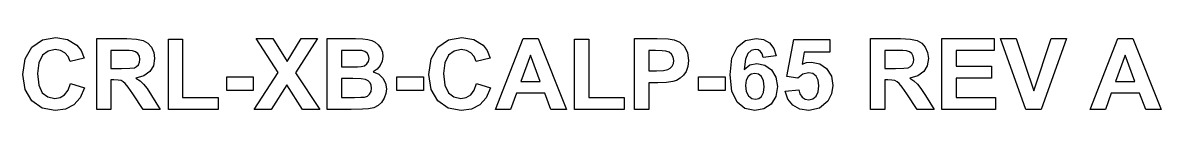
# Model space of a CAD drawing. Header units: millimetres. Extents: x 16.4 to 48.6, y 2 to 4.
import ezdxf

# ---------------------------------------------------------------- set-up
doc = ezdxf.new("R2010")
doc.units = ezdxf.units.MM

msp = doc.modelspace()

# ---------------------------------------------------------------- linework, layer by layer
for points in [[(16.465, 2.5552), (16.4009, 2.9773), (16.4653, 3.4209), (16.6585, 3.7527), (16.9571, 3.96), (17.3369, 4.0291), (17.6696, 3.9749), (17.9333, 3.8125), (18.0525, 3.6562), (18.1376, 3.444), (17.7382, 3.3484), (17.6831, 3.4875), (17.5897, 3.5938), (17.4653, 3.6616), (17.3164, 3.6842), (17.115, 3.6442), (16.9554, 3.5244), (16.8516, 3.3155), (16.817, 3.0074), (16.851, 2.6826), (16.9532, 2.4669), (17.1102, 2.3465), (17.3081, 2.3063), (17.4579, 2.3318), (17.5849, 2.4084), (17.6847, 2.54), (17.7517, 2.7302), (18.1433, 2.6062), (18.0235, 2.3209), (17.8438, 2.1199), (17.6062, 2.0007), (17.3125, 1.9609), (16.9494, 2.0289), (16.6572, 2.2329)], [(20.1272, 3.4344), (20.094, 3.2288), (19.9944, 3.0625), (19.8294, 2.9429), (19.5989, 2.8778), (19.7184, 2.7976), (19.815, 2.7097), (19.9153, 2.583), (20.0451, 2.3853), (20.2896, 1.995), (19.8063, 1.995), (19.5146, 2.4303), (19.3834, 2.6203), (19.3016, 2.7241), (19.2426, 2.7753), (19.1802, 2.8075), (19.0972, 2.8245), (18.9768, 2.8302), (18.8951, 2.8302), (18.8951, 1.995), (18.4913, 1.995), (18.4913, 3.995), (19.3413, 3.995), (19.618, 3.9815), (19.8071, 3.9409), (19.938, 3.8661), (20.0398, 3.7492), (20.1053, 3.6017)], [(20.5188, 3.9788), (20.9226, 3.9788), (20.9226, 2.332), (21.9268, 2.332), (21.9268, 1.995), (20.5188, 1.995)], [(24.1176, 3.0236), (24.8008, 1.995), (24.314, 1.995), (23.8704, 2.6866), (23.4256, 1.995), (22.9414, 1.995), (23.6251, 3.0389), (23.0056, 3.995), (23.4775, 3.995), (23.8787, 3.3523), (24.2717, 3.995), (24.7397, 3.995)], [(26.5253, 3.7256), (26.5715, 3.615), (26.5869, 3.4916), (26.5679, 3.3568), (26.5109, 3.2336), (26.422, 3.1311), (26.3062, 3.0577), (26.4676, 2.9859), (26.5869, 2.8765), (26.6606, 2.7369), (26.6851, 2.5748), (26.6693, 2.4403), (26.6218, 2.3093), (26.5468, 2.1934), (26.4485, 2.1033), (26.326, 2.0412), (26.1778, 2.0085), (26.0056, 1.9997), (25.6906, 1.995), (25.0099, 1.995), (25.0099, 3.995), (25.8093, 3.995), (26.0166, 3.9901), (26.1634, 3.9754), (26.2738, 3.9449), (26.3721, 3.8928), (26.4565, 3.8196)], [(28.7973, 1.9609), (28.4342, 2.0289), (28.142, 2.2329), (27.9498, 2.5552), (27.8857, 2.9773), (27.9501, 3.4209), (28.1433, 3.7527), (28.4419, 3.96), (28.8218, 4.0291), (29.1544, 3.9749), (29.4181, 3.8125), (29.5373, 3.6562), (29.6225, 3.444), (29.223, 3.3484), (29.168, 3.4875), (29.0745, 3.5938), (28.9501, 3.6616), (28.8012, 3.6842), (28.5999, 3.6442), (28.4402, 3.5244), (28.3364, 3.3155), (28.3018, 3.0074), (28.3358, 2.6826), (28.438, 2.4669), (28.5951, 2.3465), (28.7929, 2.3063), (28.9427, 2.3318), (29.0697, 2.4084), (29.1695, 2.54), (29.2365, 2.7302), (29.6281, 2.6062), (29.5083, 2.3209), (29.3286, 2.1199), (29.091, 2.0007)], [(29.7713, 1.995), (30.5502, 3.995), (30.9776, 3.995), (31.7783, 1.995), (31.3391, 1.995), (31.1645, 2.4495), (30.3647, 2.4495), (30.1996, 1.995)], [(33.4116, 2.332), (33.4116, 1.995), (32.0036, 1.995), (32.0036, 3.9788), (32.4074, 3.9788), (32.4074, 2.332)], [(34.8274, 3.9653), (34.9854, 3.8936), (35.1151, 3.7693), (35.2022, 3.5966), (35.2313, 3.3799), (35.2146, 3.2102), (35.1645, 3.0699), (35.0886, 2.958), (34.9947, 2.873), (34.8907, 2.8135), (34.7851, 2.7782), (34.6082, 2.7566), (34.3664, 2.7494), (34.1031, 2.7494), (34.1031, 1.995), (33.6993, 1.995), (33.6993, 3.995), (34.3472, 3.995), (34.6515, 3.9876)], [(37.2653, 3.6335), (37.1996, 3.6744), (37.1169, 3.6881), (37.0048, 3.6608), (36.9113, 3.5789), (36.8429, 3.4108), (36.8056, 3.1249), (36.9663, 3.2516), (37.1619, 3.2938), (37.3847, 3.2481), (37.5731, 3.1109), (37.7015, 2.9017), (37.7443, 2.639), (37.6992, 2.3624), (37.564, 2.1465), (37.3584, 2.0073), (37.1016, 1.9609), (36.8259, 2.0198), (36.6039, 2.1963), (36.4575, 2.5068), (36.4088, 2.9677), (36.4595, 3.441), (36.6118, 3.7606), (36.8456, 3.9426), (37.14, 4.0033), (37.3483, 3.9714), (37.5172, 3.8758), (37.6395, 3.7194), (37.7076, 3.5052), (37.3365, 3.4645), (37.3119, 3.564)], [(38.3823, 2.4328), (38.4467, 2.3434), (38.5335, 2.2867), (38.6323, 2.2679), (38.7432, 2.2922), (38.8357, 2.3652), (38.8983, 2.4877), (38.9191, 2.6595), (38.8984, 2.8207), (38.8362, 2.9358), (38.7412, 3.0049), (38.6214, 3.028), (38.4649, 2.9914), (38.3254, 2.8817), (38.0145, 2.9267), (38.211, 3.9679), (39.2247, 3.9679), (39.2247, 3.6091), (38.5013, 3.6091), (38.4415, 3.2694), (38.5712, 3.3175), (38.7034, 3.3336), (38.939, 3.2872), (39.1357, 3.148), (39.2689, 2.9349), (39.3134, 2.6665), (39.2776, 2.4327), (39.1702, 2.2255), (38.9371, 2.0271), (38.6284, 1.9609), (38.3771, 1.9981), (38.1769, 2.1094), (38.0373, 2.2838), (37.9678, 2.5093), (38.3498, 2.549)], [(41.2287, 3.995), (41.5053, 3.9815), (41.6945, 3.9409), (41.8254, 3.8661), (41.9272, 3.7492), (41.9927, 3.6017), (42.0145, 3.4344), (41.9813, 3.2288), (41.8818, 3.0625), (41.7168, 2.9429), (41.4862, 2.8778), (41.6058, 2.7976), (41.7024, 2.7097), (41.8027, 2.583), (41.9324, 2.3853), (42.1769, 1.995), (41.6936, 1.995), (41.402, 2.4303), (41.2708, 2.6203), (41.1889, 2.7241), (41.13, 2.7753), (41.0676, 2.8075), (40.9846, 2.8245), (40.8641, 2.8302), (40.7825, 2.8302), (40.7825, 1.995), (40.3786, 1.995), (40.3786, 3.995)], [(42.3952, 3.995), (43.8783, 3.995), (43.8783, 3.6566), (42.7991, 3.6566), (42.7991, 3.2135), (43.8032, 3.2135), (43.8032, 2.8765), (42.7991, 2.8765), (42.7991, 2.332), (43.9163, 2.332), (43.9163, 1.995), (42.3952, 1.995)], [(44.0542, 3.995), (44.4921, 3.995), (44.9981, 2.515), (45.488, 3.995), (45.9167, 3.995), (45.2003, 1.995), (44.7689, 1.995)], [(48.1599, 1.995), (47.9853, 2.4495), (47.1854, 2.4495), (47.0204, 1.995), (46.5921, 1.995), (47.371, 3.995), (47.7984, 3.995), (48.5991, 1.995)], [(19.6976, 3.4998), (19.657, 3.5715), (19.5921, 3.6222), (19.505, 3.6501), (19.4067, 3.655), (19.2103, 3.6566), (18.8951, 3.6566), (18.8951, 3.1493), (19.1937, 3.1493), (19.4298, 3.1554), (19.5565, 3.1738), (19.6212, 3.2071), (19.6701, 3.258), (19.7008, 3.3258), (19.7111, 3.4087)], [(26.1791, 3.3469), (26.194, 3.4344), (26.1812, 3.5184), (26.1429, 3.585), (26.0793, 3.6317), (25.9909, 3.6553), (25.8745, 3.6606), (25.6456, 3.6623), (25.4138, 3.6623), (25.4138, 3.1995), (25.6783, 3.1995), (25.8698, 3.2013), (25.9717, 3.2065), (26.0642, 3.2305), (26.1346, 3.2781)], [(34.6432, 3.1205), (34.7151, 3.1608), (34.7694, 3.2188), (34.8038, 3.291), (34.8152, 3.3742), (34.7992, 3.4737), (34.751, 3.554), (34.6783, 3.6119), (34.5886, 3.6431), (34.48, 3.6533), (34.2983, 3.6566), (34.1031, 3.6566), (34.1031, 3.0891), (34.3241, 3.0891), (34.5232, 3.0969)], [(41.3172, 3.1554), (41.4439, 3.1738), (41.5085, 3.2071), (41.5574, 3.258), (41.5882, 3.3258), (41.5985, 3.4087), (41.5849, 3.4998), (41.5443, 3.5715), (41.4795, 3.6222), (41.3924, 3.6501), (41.294, 3.655), (41.0977, 3.6566), (40.7825, 3.6566), (40.7825, 3.1493), (41.0811, 3.1493)], [(30.4891, 2.7865), (31.0348, 2.7865), (30.7593, 3.5287)], [(47.5801, 3.5287), (47.3099, 2.7865), (47.8556, 2.7865)], [(22.9209, 2.5285), (22.1678, 2.5285), (22.1678, 2.9118), (22.9209, 2.9118)], [(26.9798, 2.9118), (27.7329, 2.9118), (27.7329, 2.5285), (26.9798, 2.5285)], [(36.2695, 2.5285), (35.5164, 2.5285), (35.5164, 2.9118), (36.2695, 2.9118)], [(37.0165, 2.3042), (37.1208, 2.2788), (37.2184, 2.2995), (37.2981, 2.3617), (37.3515, 2.4718), (37.3692, 2.635), (37.3501, 2.804), (37.2928, 2.9206), (37.2068, 2.9887), (37.1016, 3.0114), (36.9997, 2.9897), (36.9148, 2.9245), (36.8575, 2.8174), (36.8384, 2.6691), (36.8599, 2.5035), (36.9244, 2.3805)], [(26.211, 2.4242), (26.2535, 2.4983), (26.2677, 2.594), (26.2568, 2.6772), (26.2241, 2.7468), (26.1707, 2.801), (26.0979, 2.838), (25.9671, 2.8597), (25.7399, 2.8669), (25.4138, 2.8669), (25.4138, 2.332), (25.7875, 2.332), (25.9658, 2.3351), (26.0643, 2.3443), (26.1461, 2.3725)]]:
    msp.add_lwpolyline(points, close=True)

doc.saveas('drawing.dxf')
